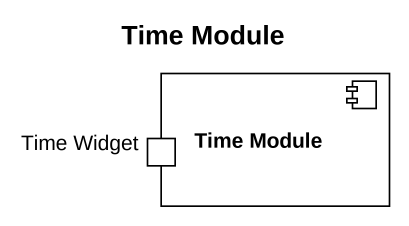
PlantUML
@startuml
title Time Module
component "Time Module" as Time_Module {
  port "Time Widget" as Time_Widget
}
@enduml
